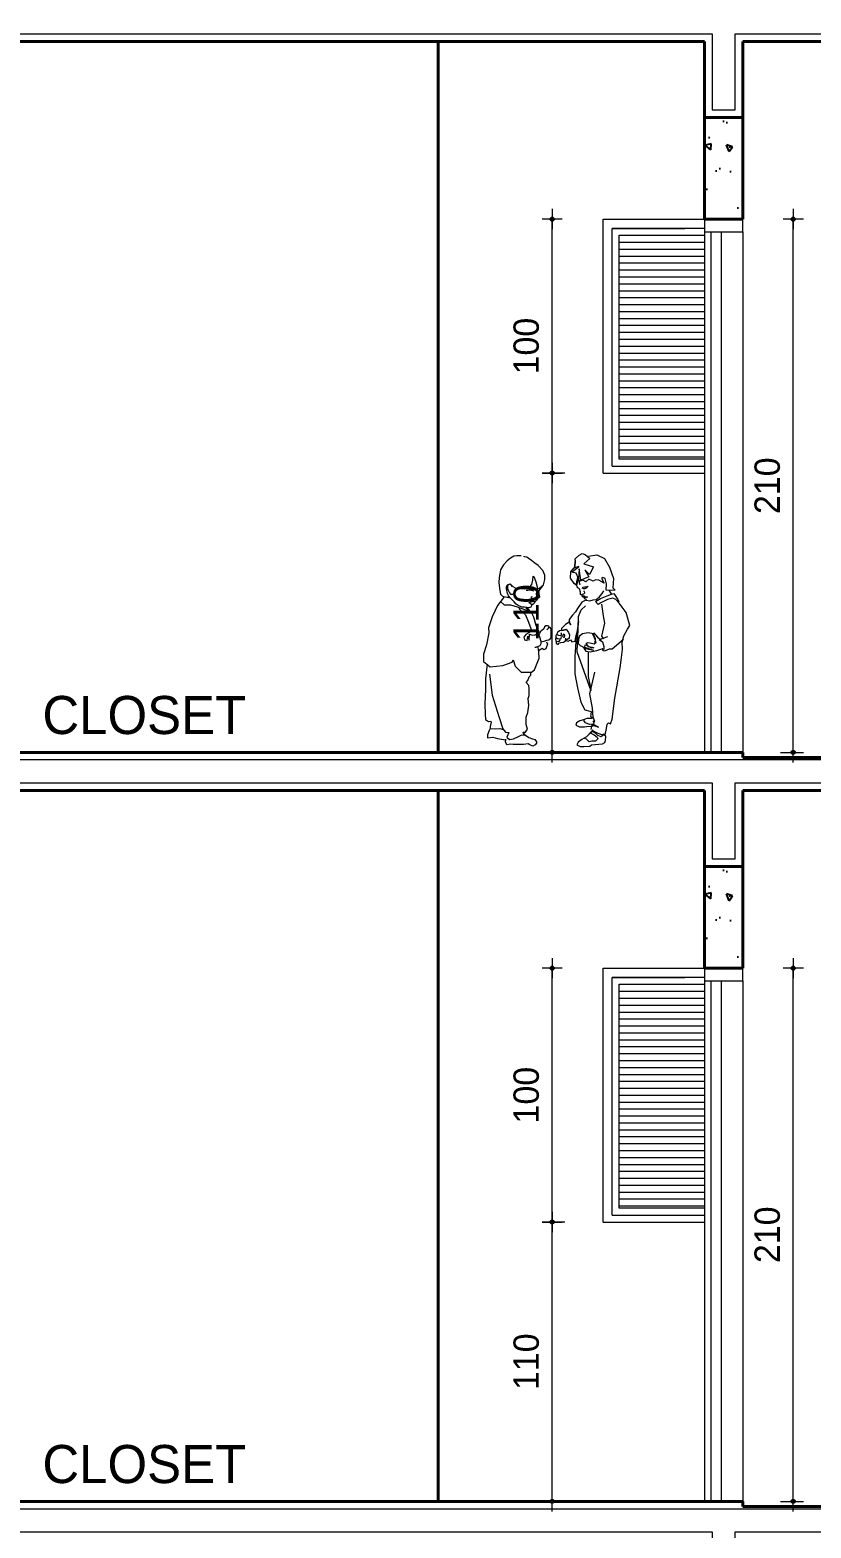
# Model space of a CAD drawing. Header units: millimetres. Extents: x 13204 to 24802, y 21209 to 40694.
# Drawn here: x 14461 to 14769, y 29468 to 30058 of the extents above; entities that cross this region are included whole.
import ezdxf

# ---------------------------------------------------------------- set-up
doc = ezdxf.new("R2010")
doc.units = ezdxf.units.MM
for name, color, linetype, lineweight in [('COTAS', 30, 'Continuous', 5), ('Esquadrias', 2, 'Continuous', 20), ('Hachura', 8, 'Continuous', 0), ('Meia Parede', 11, 'Continuous', 40), ('Moveis', 6, 'Continuous', 13), ('PAREDE', 1, 'Continuous', 40), ('Paredes', 1, 'Continuous', 40), ('PISO', 5, 'Continuous', 5), ('TEXTO', 4, 'Continuous', 5), ('Veiculos e pessoas', 245, 'Continuous', 0)]:
    doc.layers.add(name, color=color, linetype=linetype, lineweight=lineweight)
doc.layers.add('HACHURAS', color=8, linetype='Continuous')
doc.styles.add('LANA', font='stylu.ttf')
doc.dimstyles.new('COTA 50', dxfattribs={"dimscale": 0, "dimtxt": 10, "dimasz": 0.5, "dimexe": 1.25, "dimexo": 5, "dimgap": 5, "dimtad": 1, "dimdec": 0, "dimtxsty": 'LANA', "dimblk": 'cota', "dimcen": 2.5, "dimse2": 1, "dimclrd": 256, "dimclre": 256, "dimclrt": 256, "dimaunit": 1, "dimadec": 0, "dimazin": 0, "dimtfac": 1, "dimtdec": 0, "dimtmove": 0, "dimatfit": 3, "dimldrblk": 'DOTSMALL', "dimfxl": 5, "dimfxlon": 1, "dimtzin": 9, "dimlwd": -1, "dimlwe": -1, "dimarcsym": 0})

# ---------------------------------------------------------------- blocks, each defined once
blk = doc.blocks.new('Pes038')
at = {"layer": 'Veiculos e pessoas', "color": 8}
for points in [[(4.8, 743.6), (-11.9, 744.3), (-24.3, 742.3), (-36.4, 734.7), (-49.7, 724.4), (-63.9, 708.7), (-76.2, 688.8), (-78.3, 672.6), (-81.5, 658.2), (-82.9, 639.6), (-81.5, 626.6), (-79.1, 607.4), (-75.7, 593.6), (-68.1, 585.8), (-63.7, 583.3), (-49.9, 581.9), (-43.4, 580.3), (-45.5, 590.2), (-48.9, 595.7), (-53, 614.2), (-53, 622.1), (-47.5, 629.7), (-37.5, 633.8), (-27.6, 623.1), (-18, 618), (-12.8, 612.5), (6.8, 615.5), (16.8, 614.5), (27.7, 615.2), (38, 620.3), (47.7, 630.6), (51.8, 648.8), (52.5, 664.2), (57.3, 655.7), (63.1, 641.9), (67.6, 622), (68.5, 613.4), (78.8, 618.2), (93, 629.8), (98.8, 650.4), (98.8, 668.3), (90.6, 686.8), (72.5, 706.1), (58.7, 714.7), (46.4, 725.3), (32.7, 734.6), (27.5, 738.8), (17.6, 740.5), (17.2, 742.9)], [(-29.9, 623.5), (-34, 630.4), (-39.9, 632.4), (-47.5, 629.7), (-49.2, 619.7), (-48.5, 612.8), (-45, 606), (-41.3, 598.1), (-36.8, 592.6), (-29.3, 592.9), (-27.6, 592.6)], [(55.9, 604.9), (47.2, 607.6), (40.1, 608.3), (31.5, 607.2), (25, 607.2)], [(52.1, 607.9), (46.3, 612.4), (36, 613.4), (25.7, 614.1)], [(80.9, 616.5), (76.1, 609.2), (69.2, 605.8), (65.5, 601.4), (64.4, 594.8), (66.2, 587.3), (68.5, 581.8), (65.5, 578.1), (61.6, 577.4), (56.5, 577), (51.7, 575.6), (47.6, 575), (44.9, 579.1), (46.9, 583.2), (49.7, 583.9)], [(88.7, 626.3), (76.5, 609.2), (73, 605.8), (75.4, 595.9), (76.1, 588.4), (77.1, 581.8), (69.9, 574.2), (65.4, 569.1), (59.6, 562.5)], [(74, 607.6), (78.5, 607.6)], [(-62.1, 583.2), (-87.4, 549), (-108.4, 503.3), (-122.9, 460.1), (-121.5, 440.9), (-130.8, 393.5), (-143.6, 356.2), (-143, 328.3), (-116.9, 306.3), (-67.5, 312.4), (-29.6, 325.4), (-25.8, 335), (-19, 309.2), (4.7, 285.9), (46.2, 286.5), (57.9, 295.4), (76.2, 340.4), (74.4, 366.2), (73.8, 374.6)], [(-76, 564.4), (-62.3, 550.8), (-37.3, 551), (-10.8, 542.8), (22.4, 532), (36.9, 527.9), (23.8, 539.7)], [(46.5, 552), (46.5, 547.5), (42.8, 542), (34.8, 538.9), (27, 540.6), (18.7, 541.3), (7.7, 542.4), (-6.7, 547.9), (-14.6, 553.7), (-22.4, 563.1), (-29.7, 571.3), (-36.8, 577.5), (-44.1, 586.7)], [(-4.6, 536.2), (22.8, 512.1), (34.5, 482.6), (43, 457.9), (42.6, 444.5), (23, 434.2), (15.2, 423.3), (18.2, 412.6), (28.5, 410.5), (31.9, 428.3), (37.1, 411.6), (38.5, 435.6), (49.5, 432.1), (60.1, 433.1), (71.1, 439.7), (77.9, 424.9), (82.7, 408.4), (82.4, 397.8), (78.3, 389.5), (62.5, 383.4), (58.7, 383)], [(27, 540.4), (37.5, 526.9), (47.5, 516.6), (53.7, 503.5), (62.9, 470.9), (75.9, 441.7)], [(35.9, 560.9), (44.8, 563), (49.9, 564.4), (52.7, 565.7), (54.5, 563.3), (56.8, 565.3), (60.8, 561.3), (51.3, 552.7), (47.2, 552.7), (42.1, 555.4), (38, 557.5), (36.2, 560.3)], [(82, 404.9), (96.2, 408.4), (106.5, 411.5), (114.3, 413.8), (121.9, 419.7), (123, 425.5), (123.7, 437.8), (124, 448.1), (123, 457.1), (119.6, 461.2), (114.4, 460.9), (109.3, 455), (106.5, 452), (113.4, 458.8), (116.1, 463.3), (114.4, 466.4), (109.3, 468.8), (102.7, 468.1), (97.2, 464), (94.4, 456.8), (85.2, 448.6), (81.8, 445.4), (77.9, 437.9), (75.2, 434.2)], [(105.4, 405.6), (108.5, 396.7), (105.4, 385.4), (103, 377.5), (94.4, 374), (88.2, 379.2), (75.5, 370.6), (73.1, 376.1), (70.5, 386.5)], [(-129.2, 318), (-135.8, 260.6), (-135.8, 218.4), (-137.7, 160.4), (-136.6, 120.9), (-135, 100), (-122.9, 91), (-113.7, 92.4), (-112.6, 89.2), (-116.5, 72.5), (-116.8, 63.8), (-97.6, 63.1), (-78.7, 64.2), (-64.8, 60.2)], [(-120, 277.5), (-108.4, 195.4), (-82.8, 111.2), (-66.7, 62.8), (-57.1, 49.4), (-44, 48.7), (-51.9, 30.1), (-40.6, 20.2), (-25.5, 23.6), (-5.9, 32.1), (7.5, 39.4), (17.5, 37.6), (12.7, 49), (21.9, 50), (29.5, 61.6), (25.4, 79.5), (24.7, 108.3), (32, 127.5), (35.7, 154.7), (33, 181.9), (36.2, 193.5), (36.2, 222), (34.9, 233), (25.3, 245.7), (31.7, 252.6), (36.6, 267.7), (43.1, 274.1), (43.9, 286.5)], [(-117.1, 64.6), (-120.6, 55.6), (-126.8, 38.5), (-126.8, 26.8), (-105.8, 29.5), (-87.7, 24.7), (-72.2, 21.9), (-56.7, 19.2), (-56.4, 16.1)], [(14, 45.9), (18.8, 40.1), (35.6, 28.4), (50, 22.9), (58.9, 20.4), (66.2, 12.1), (66.2, 6.7), (60.3, -0.9), (51.1, -5.7), (39.7, -0.9), (32.8, 3), (14, 0.9), (0.9, 0.5), (-26.2, 1.3), (-37.2, 2.4), (-51.2, -0.8), (-56, 11.3), (-54.6, 21.9)]]:
    blk.add_lwpolyline(points, dxfattribs=at)
blk = doc.blocks.new('Pes037')
at = {"layer": 'Veiculos e pessoas', "color": 8}
for points in [[(-12.8, 744.6), (20.7, 749.7), (50.8, 735.2), (70.7, 700.2), (86, 656.8), (83.6, 619.5), (92.2, 610.7), (77.5, 608.9), (56.7, 610.5), (58.9, 635.8), (53.5, 656), (43.2, 659.6), (38.7, 658.1), (49.2, 637.9), (27.8, 649.7), (14.6, 650.6), (5.2, 646.1), (-11.3, 653.7), (-23.1, 642.9), (-34.8, 649.1), (-50.8, 644.3), (-46.6, 632.3), (-52.3, 664), (-59.9, 628.7), (-69.5, 636.5), (-83.3, 657.4), (-82.3, 682.1), (-70.6, 697.4), (-64.3, 701.9), (-66.1, 698.3), (-64, 720.2), (-64.8, 734.1), (-48.9, 747.9), (-37.7, 754.9), (-25.4, 751.3), (-7, 735.2), (-30.5, 713.6), (7.4, 702.4), (-8.6, 671.7), (-27.3, 690.4), (-11.9, 662.4), (-43, 649.5), (-49.2, 694.7), (-51.4, 655.8), (-61.3, 677.5), (-77.9, 681.7), (-50.7, 703.1), (-67.3, 698.6), (-63.4, 728.4)], [(-54.7, 665.4), (-60.4, 644.7), (-61.7, 632.1), (-56.9, 622.1), (-49.3, 617), (-45.7, 604), (-45.1, 593.7), (-37.9, 594), (-31, 595.5), (-27.4, 599.1), (-28.2, 604.8), (-31.2, 606.4)], [(-38.1, 587), (-35.8, 587.7), (-29.5, 587.4), (-25.8, 584.3), (-20.4, 583.5), (-16.6, 582.5), (-17.4, 582.3), (-21.4, 581.7), (-25.6, 580.7), (-29.9, 581.2), (-36.7, 583.5), (-38.2, 587.4), (-38.2, 591.3), (-38.2, 594)], [(-29.5, 580.9), (-29.5, 576.9), (-22.8, 575.9), (-21.4, 571.1), (-7.8, 568.7), (5.1, 572), (18.1, 574.1), (30.8, 584), (41.6, 597.5), (48, 607.5)], [(0.7, 59.1), (23.5, 47.2), (42.2, 40.3), (52.4, 40.6), (57.6, 65), (61.5, 81.9), (65.5, 87.3), (73.9, 83.9), (80.6, 102.1), (91.7, 185.2), (111.5, 304.1), (115.4, 335.1), (121.8, 376.4), (119.4, 405), (127, 430.9), (140.6, 456.5), (149.6, 471.3), (135.5, 522.1), (107.6, 558.6), (95.5, 573.4), (83.2, 578.5), (62.4, 574), (36.2, 560.8), (25.3, 554.2), (15.1, 565), (34.4, 576.8), (60.3, 588.5), (78.4, 595.1), (86.5, 596.6), (94.4, 585.2), (103, 573.7), (107.2, 564.7)], [(67.1, 609.7), (74.2, 600.2), (77.8, 593.6)], [(-23.2, 571.4), (-38.9, 563), (-56.4, 538), (-63.9, 525.1), (-75.1, 511.3), (-88.9, 494.4), (-87.7, 480.6), (-82, 473.6), (-88.3, 484.8), (-103.1, 475.4), (-118.5, 459.2), (-119.7, 452), (-101, 457.1), (-92, 444.1), (-88, 434.1), (-88.4, 421.8), (-101.3, 412.2)], [(-65.2, 408.5), (-62.2, 426), (-53.7, 460.1), (-52.4, 506.4), (-41.6, 532.9), (-24.4, 548.6)], [(38.3, 554.8), (45.7, 509.3), (49.9, 480.1), (38.2, 429.1), (46.8, 418.9)], [(-52.2, 487.2), (-60.7, 425.4), (-66.2, 349.5), (-67.1, 280.5), (-56.4, 225.1), (-43.2, 169.3), (-27.3, 138.3), (-7.7, 133.7), (-1.7, 132.3), (-3.2, 120.8), (-4.4, 113.3), (4.9, 107.8), (-1.4, 105.2), (-18.9, 104.2), (-31.8, 99.2), (-46.9, 95), (-60.5, 87.8), (-62.6, 78.7), (-47.9, 72.6), (-28.8, 71.4), (-20.1, 73.5), (-3.5, 74.1), (5.8, 76.5), (6.1, 81.9), (-8.7, 80.7), (-24.3, 88), (-31.6, 96.4), (-27, 101.6)], [(-54, 485), (-58.4, 368.8), (-4.1, 213.4)], [(-141.7, 425.5), (-143.2, 417.3), (-139.9, 408.6), (-132, 409.2), (-127.2, 408.9), (-124.8, 415.5), (-125.4, 417.3)], [(-137.8, 438.7), (-141.7, 430.9), (-141.1, 423.9), (-134.8, 419.7), (-124.5, 419.1), (-120.3, 420), (-118.5, 427.5)], [(-139.6, 409.2), (-140.5, 400.4), (-135.1, 397.2), (-130.6, 397.8), (-130.6, 401.4), (-121.2, 403.8), (-111.6, 405.8), (-103.5, 410.4), (-101.3, 420.9)], [(-103.4, 453.5), (-112.7, 451.3), (-126.3, 449.9), (-135, 444.1), (-139, 435.7), (-131.4, 433), (-122.4, 431.7), (-118.5, 433.5), (-118.8, 439.6), (-121.8, 441.7)], [(-110.9, 437.7), (-114.9, 429.1), (-111.5, 425.1), (-106.7, 425.7), (-105.5, 430.3), (-106.5, 434.1), (-112.7, 434.5)], [(-102.3, 411.8), (-92.6, 410), (-84.2, 414), (-78.8, 406.7), (-65.2, 408.8)], [(13.7, 401.5), (14.3, 418.3), (7.1, 438), (-14.3, 442.5), (-36, 438.6), (-48.6, 429.2), (-51.7, 416.9), (-52.9, 400.3), (-45.3, 392.8), (-31.8, 385.6), (-23.4, 379.6)], [(37.5, 412), (27.3, 421.7), (17, 433.1), (10.1, 440.7), (3.2, 438), (9.5, 424.4), (14, 413.3), (15.8, 402.4), (9.7, 397.6), (-1.4, 399.7), (-15.8, 403.1), (-22.8, 400.3), (-13.4, 388.9), (1.6, 386.2), (8.5, 383.1), (0.7, 382.2), (-10.2, 387.4), (-18.6, 392.8), (-27.3, 393.7), (-28.8, 386.2), (-19.4, 382.8), (-4.7, 378.3), (4, 375.3), (7.3, 372.3), (-10.8, 376.5), (-24.6, 381), (-30.6, 380.8), (-23.4, 370.5), (-6, 367.5), (6.4, 369.9), (20, 372.3), (31.5, 377.1), (45.3, 380.1)], [(61.9, 426.1), (39.4, 418.3), (29.4, 415.9), (42.4, 406.9), (47.2, 387.9), (48.3, 376.5), (41.1, 379.5), (44.4, 372.3), (51.3, 371.1), (69.7, 378.9), (81.1, 379.7), (124.9, 417.3)], [(-2.7, 219.6), (-12.7, 269.6), (-12.2, 368.4)], [(-1.5, 61.1), (1.9, 79.5), (26.3, 71.3), (4.9, 82.2), (10, 86.7), (5.8, 94.9), (12.7, 92.8), (6.1, 110), (2.6, 146.1), (-6.8, 201.5), (12.4, 286.8)], [(2.7, 59.7), (-0.6, 50.6), (-9.9, 42.5), (-21.1, 32.2), (-38.3, 21.8), (-53.6, 11.8), (-58.8, 1), (-46.1, -5.7), (-31.1, -5.1), (-7, -4.8), (-0.4, 0.6), (14.1, 2.7), (28, 3.3), (42.5, 5.1), (51.5, 10.8), (54.8, 18.6), (55.8, 35.2), (50, 41.5), (44.9, 42.7), (37.4, 33.1), (24.7, 38.5), (17.5, 44.8), (8.1, 50.9), (0, 53.3), (-6.6, 48.5), (9.7, 40.4), (21.7, 31.3), (23.8, 24.7), (14.7, 15.9), (0.9, 15.3), (-10.6, 12.7), (-20.8, 23.2), (-27.4, 26.6)]]:
    blk.add_lwpolyline(points, dxfattribs=at)
blk.add_lwpolyline([(-14.1, 625.9), (-17.7, 622), (-22.2, 617.6), (-27, 616), (-30.6, 616), (-37.4, 618.4), (-34.2, 622), (-28.6, 623.8), (-23.7, 623.8)], close=True, dxfattribs=at)
blk = doc.blocks.new('cota')
at = {"layer": 'COTAS'}
blk.add_hatch(color=256, dxfattribs=at).paths.add_polyline_path([(-1.6, 0, 1), (1.6, 0, 1)])
for points in [[(-1.6, 0), (-8, 0)], [(0, 1.6), (0, 8)], [(8, 0), (1.6, 0)], [(0, -8), (0, -1.6)]]:
    blk.add_lwpolyline(points, dxfattribs=at)
blk.add_circle((0, 0), 1.6, dxfattribs=at)
blk = doc.blocks.new('*D952')
at = {"layer": 'COTAS', "transparency": 16777216}
for p, q in [((14666.73, 29479.06), (14666.73, 29588.06)), ((14671.73, 29478.56), (14665.48, 29478.56))]:
    blk.add_line(p, q, dxfattribs=at)
at = {"layer": 'Defpoints', "color": 0, "transparency": 16777216}
for p in [(14666.73, 29588.56), (14686.78, 29588.56), (14726.78, 29478.56)]:
    blk.add_point(p, dxfattribs=at)
at = {"layer": 'COTAS', "transparency": 16777216, "xscale": 0.5, "yscale": 0.5, "zscale": 0.5}
for p, rotation in [((14666.73, 29588.56), 90), ((14666.73, 29478.56), 270)]:
    blk.add_blockref('cota', p, dxfattribs=dict(at, rotation=rotation))
at = {"layer": 'COTAS', "transparency": 16777216, "insert": (14656.55, 29533.56), "char_height": 10, "attachment_point": 5, "rotation": 90, "style": 'LANA'}
blk.add_mtext('110', dxfattribs=at)
blk = doc.blocks.new('_DotSmall')
at = {"layer": 'PAREDE', "color": 0, "const_width": 0.5}
blk.add_lwpolyline([(-0.0625, 0, 1), (0.0625, 0, 1)], format="xyb", close=True, dxfattribs=at)
blk = doc.blocks.new('*D953')
at = {"layer": 'COTAS', "transparency": 16777216}
for p, q in [((14666.73, 29589.06), (14666.73, 29688.06)), ((14671.73, 29588.56), (14665.48, 29588.56))]:
    blk.add_line(p, q, dxfattribs=at)
at = {"layer": 'Defpoints', "color": 0, "transparency": 16777216}
for p in [(14666.73, 29688.56), (14686.78, 29688.56), (14686.78, 29588.56)]:
    blk.add_point(p, dxfattribs=at)
at = {"layer": 'COTAS', "transparency": 16777216, "xscale": 0.5, "yscale": 0.5, "zscale": 0.5}
for p, rotation in [((14666.73, 29688.56), 90), ((14666.73, 29588.56), 270)]:
    blk.add_blockref('cota', p, dxfattribs=dict(at, rotation=rotation))
at = {"layer": 'COTAS', "transparency": 16777216, "insert": (14656.55, 29638.56), "char_height": 10, "attachment_point": 5, "rotation": 90, "style": 'LANA'}
blk.add_mtext('100', dxfattribs=at)
blk = doc.blocks.new('*D954')
at = {"layer": 'COTAS', "transparency": 16777216}
for p, q in [((14761.67, 29479.06), (14761.67, 29688.06)), ((14756.67, 29478.56), (14762.92, 29478.56))]:
    blk.add_line(p, q, dxfattribs=at)
at = {"layer": 'Defpoints', "color": 0, "transparency": 16777216}
for p in [(14741.78, 29688.56), (14761.67, 29688.56), (14726.78, 29478.56)]:
    blk.add_point(p, dxfattribs=at)
at = {"layer": 'COTAS', "transparency": 16777216, "xscale": 0.5, "yscale": 0.5, "zscale": 0.5}
for p, rotation in [((14761.67, 29688.56), 90), ((14761.67, 29478.56), 270)]:
    blk.add_blockref('cota', p, dxfattribs=dict(at, rotation=rotation))
at = {"layer": 'COTAS', "transparency": 16777216, "insert": (14751.49, 29583.56), "char_height": 10, "attachment_point": 5, "rotation": 90, "style": 'LANA'}
blk.add_mtext('210', dxfattribs=at)
blk = doc.blocks.new('*D957')
at = {"layer": 'COTAS', "transparency": 16777216}
for p, q in [((14666.73, 29774.06), (14666.73, 29883.06)), ((14671.73, 29773.56), (14665.48, 29773.56))]:
    blk.add_line(p, q, dxfattribs=at)
at = {"layer": 'Defpoints', "color": 0, "transparency": 16777216}
for p in [(14666.73, 29883.56), (14686.78, 29883.56), (14726.78, 29773.56)]:
    blk.add_point(p, dxfattribs=at)
at = {"layer": 'COTAS', "transparency": 16777216, "xscale": 0.5, "yscale": 0.5, "zscale": 0.5}
for p, rotation in [((14666.73, 29883.56), 90), ((14666.73, 29773.56), 270)]:
    blk.add_blockref('cota', p, dxfattribs=dict(at, rotation=rotation))
at = {"layer": 'COTAS', "transparency": 16777216, "insert": (14656.55, 29828.56), "char_height": 10, "attachment_point": 5, "rotation": 90, "style": 'LANA'}
blk.add_mtext('110', dxfattribs=at)
blk = doc.blocks.new('*D958')
at = {"layer": 'COTAS', "transparency": 16777216}
for p, q in [((14666.73, 29884.06), (14666.73, 29983.06)), ((14671.73, 29883.56), (14665.48, 29883.56))]:
    blk.add_line(p, q, dxfattribs=at)
at = {"layer": 'Defpoints', "color": 0, "transparency": 16777216}
for p in [(14666.73, 29983.56), (14686.78, 29983.56), (14686.78, 29883.56)]:
    blk.add_point(p, dxfattribs=at)
at = {"layer": 'COTAS', "transparency": 16777216, "xscale": 0.5, "yscale": 0.5, "zscale": 0.5}
for p, rotation in [((14666.73, 29983.56), 90), ((14666.73, 29883.56), 270)]:
    blk.add_blockref('cota', p, dxfattribs=dict(at, rotation=rotation))
at = {"layer": 'COTAS', "transparency": 16777216, "insert": (14656.55, 29933.56), "char_height": 10, "attachment_point": 5, "rotation": 90, "style": 'LANA'}
blk.add_mtext('100', dxfattribs=at)
blk = doc.blocks.new('*D959')
at = {"layer": 'COTAS', "transparency": 16777216}
for p, q in [((14761.67, 29774.06), (14761.67, 29983.06)), ((14756.67, 29773.56), (14762.92, 29773.56))]:
    blk.add_line(p, q, dxfattribs=at)
at = {"layer": 'Defpoints', "color": 0, "transparency": 16777216}
for p in [(14741.78, 29983.56), (14761.67, 29983.56), (14726.78, 29773.56)]:
    blk.add_point(p, dxfattribs=at)
at = {"layer": 'COTAS', "transparency": 16777216, "xscale": 0.5, "yscale": 0.5, "zscale": 0.5}
for p, rotation in [((14761.67, 29983.56), 90), ((14761.67, 29773.56), 270)]:
    blk.add_blockref('cota', p, dxfattribs=dict(at, rotation=rotation))
at = {"layer": 'COTAS', "transparency": 16777216, "insert": (14751.49, 29878.56), "char_height": 10, "attachment_point": 5, "rotation": 90, "style": 'LANA'}
blk.add_mtext('210', dxfattribs=at)

msp = doc.modelspace()

# ---------------------------------------------------------------- hatches: boundary and pattern name
at = {"layer": 'Hachura'}
h = msp.add_hatch(dxfattribs=at)
h.set_pattern_fill('_USER', color=256, scale=2.727273, style=0, pattern_type=0)
h.set_pattern_definition([(7e-15, (14678.1434, 29805.382), (0, 2.727273), [])])
h.paths.add_polyline_path([(14726.78, 29889.02), (14726.78, 29977.2), (14693.14, 29977.2), (14693.14, 29889.02)])
h = msp.add_hatch(dxfattribs=at)
h.set_pattern_fill('_USER', color=256, scale=2.727273, style=0, pattern_type=0)
h.set_pattern_definition([(7e-15, (14678.1434, 29510.382), (0, 2.727273), [])])
h.paths.add_polyline_path([(14726.78, 29594.02), (14726.78, 29682.2), (14693.14, 29682.2), (14693.14, 29594.02)])
at = {"layer": 'HACHURAS'}
h = msp.add_hatch(dxfattribs=at)
h.set_pattern_fill('AR-CONC', color=256, scale=0.15, angle=90, style=0)
h.set_pattern_definition([(140, (14726.78, 29983.564), (2.391, 27.328), [2.857, -31.433]), (85, (14726.78, 29983.564), (-28.658, -5.286), [2.286, -25.146]), (190.45, (14726.98, 29985.84), (-26.268, 22.041), [2.429, -26.713]), (136.18, (14719.16, 29983.564), (6.306, 40.662), [4.286, -47.149]), (186.64, (14719.685, 29986.952), (-37.114, 35.61), [3.643, -40.07]), (81.18, (14719.16, 29983.564), (-37.114, 35.61), [3.429, -37.719]), (111, (14721.065, 29987.374), (15.34, 22.742), [2.857, -31.433]), (56, (14721.065, 29987.374), (-27.628, 9.27), [2.286, -25.146]), (161.45, (14722.343, 29989.27), (-12.288, 32.012), [2.428, -26.713]), (127.5, (14726.78, 29983.564), (-12.6833, 0.4633), [0, -24.8412, 0, -25.527, 0, -25.2413]), (97.5, (14726.78, 29983.564), (-15.027, 10.023), [0, -14.5542, 0, -24.2697, 0, -9.6203]), (57.5, (14726.78, 29975.067), (0.8593, 20.3386), [0, -9.525, 0, -29.718, 0, -39.4335]), (47.5, (14726.78, 29971.257), (-3.814, 22.2194), [0, -12.3825, 0, -19.7358, 0, -28.0035])])
h.paths.add_polyline_path([(14726.78, 29983.56), (14741.78, 29983.56), (14741.78, 30023.56), (14726.78, 30023.56)])
h = msp.add_hatch(dxfattribs=at)
h.set_pattern_fill('AR-CONC', color=256, scale=0.15, angle=90, style=0)
h.set_pattern_definition([(140, (14726.78, 29688.564), (2.391, 27.328), [2.857, -31.433]), (85, (14726.78, 29688.564), (-28.658, -5.286), [2.286, -25.146]), (190.45, (14726.98, 29690.84), (-26.268, 22.041), [2.429, -26.713]), (136.18, (14719.16, 29688.564), (6.306, 40.662), [4.286, -47.149]), (186.64, (14719.685, 29691.952), (-37.114, 35.61), [3.643, -40.07]), (81.18, (14719.16, 29688.564), (-37.114, 35.61), [3.429, -37.719]), (111, (14721.065, 29692.374), (15.34, 22.742), [2.857, -31.433]), (56, (14721.065, 29692.374), (-27.628, 9.27), [2.286, -25.146]), (161.45, (14722.343, 29694.27), (-12.288, 32.012), [2.428, -26.713]), (127.5, (14726.78, 29688.564), (-12.6833, 0.4633), [0, -24.8412, 0, -25.527, 0, -25.2413]), (97.5, (14726.78, 29688.564), (-15.027, 10.023), [0, -14.5542, 0, -24.2697, 0, -9.6203]), (57.5, (14726.78, 29680.067), (0.8593, 20.3386), [0, -9.525, 0, -29.718, 0, -39.4335]), (47.5, (14726.78, 29676.257), (-3.814, 22.2194), [0, -12.3825, 0, -19.7358, 0, -28.0035])])
h.paths.add_polyline_path([(14726.78, 29688.56), (14741.78, 29688.56), (14741.78, 29728.56), (14726.78, 29728.56)])

# ---------------------------------------------------------------- linework, layer by layer
at = {"layer": 'Esquadrias'}
for p, q in [((14729.28, 29978.56), (14729.28, 29773.56)), ((14733.28, 29978.56), (14733.28, 29773.56)), ((14729.28, 29683.56), (14729.28, 29478.56)), ((14733.28, 29683.56), (14733.28, 29478.56))]:
    msp.add_line(p, q, dxfattribs=at)
for points in [[(14726.78, 29983.56), (14726.78, 29978.56), (14741.78, 29978.56), (14741.78, 29983.56)], [(14726.78, 29688.56), (14726.78, 29683.56), (14741.78, 29683.56), (14741.78, 29688.56)]]:
    msp.add_lwpolyline(points, dxfattribs=at)
at = {"layer": 'Hachura'}
for p, q in [((14726.78, 29979.93), (14690.42, 29979.93)), ((14690.42, 29886.29), (14690.42, 29979.93)), ((14690.42, 29979.93), (14719.05, 29979.93)), ((14690.42, 29886.29), (14726.78, 29886.29)), ((14690.42, 29886.29), (14726.78, 29886.29)), ((14726.78, 29684.93), (14690.42, 29684.93)), ((14690.42, 29591.29), (14690.42, 29684.93)), ((14690.42, 29684.93), (14719.05, 29684.93)), ((14690.42, 29591.29), (14726.78, 29591.29)), ((14690.42, 29591.29), (14726.78, 29591.29))]:
    msp.add_line(p, q, dxfattribs=at)
for points in [[(14693.14, 29889.02), (14693.14, 29977.2), (14726.78, 29977.2)], [(14726.78, 29889.02), (14693.14, 29889.02)], [(14693.14, 29594.02), (14693.14, 29682.2), (14726.78, 29682.2)], [(14726.78, 29594.02), (14693.14, 29594.02)]]:
    msp.add_lwpolyline(points, dxfattribs=at)
at = {"layer": 'Meia Parede'}
for p, q in [((14621.78, 29773.56), (14621.78, 30053.56)), ((14621.78, 29478.56), (14621.78, 29758.56))]:
    msp.add_line(p, q, dxfattribs=at)
at = {"layer": 'Moveis'}
for p, q in [((14726.78, 29978.56), (14726.78, 29773.56)), ((14741.78, 29978.56), (14741.78, 29773.56)), ((14726.78, 29683.56), (14726.78, 29478.56)), ((14741.78, 29683.56), (14741.78, 29478.56))]:
    msp.add_line(p, q, dxfattribs=at)
at = {"layer": 'Paredes'}
for p, q in [((14356.78, 30053.56), (14726.78, 30053.56)), ((14726.78, 30053.56), (14726.78, 29983.56)), ((14741.78, 30053.56), (14741.78, 29983.56)), ((14741.78, 30053.56), (15054.23, 30053.56)), ((14726.78, 30023.56), (14741.78, 30023.56)), ((14741.78, 29983.56), (14726.78, 29983.56)), ((14206.78, 29773.56), (14741.78, 29773.56)), ((14741.78, 29773.56), (14206.78, 29773.56)), ((14741.78, 29771.56), (14741.78, 29773.56)), ((15069.23, 29771.56), (14741.78, 29771.56)), ((14356.78, 29758.56), (14726.78, 29758.56)), ((14726.78, 29758.56), (14726.78, 29688.56)), ((14741.78, 29758.56), (14741.78, 29688.56)), ((14741.78, 29758.56), (15054.23, 29758.56)), ((14726.78, 29728.56), (14741.78, 29728.56)), ((14741.78, 29688.56), (14726.78, 29688.56)), ((14206.78, 29478.56), (14741.78, 29478.56)), ((14741.78, 29478.56), (14206.78, 29478.56)), ((14741.78, 29476.56), (14741.78, 29478.56)), ((15069.23, 29476.56), (14741.78, 29476.56))]:
    msp.add_line(p, q, dxfattribs=at)
at = {"layer": 'PISO'}
for p, q in [((14686.78, 29883.56), (14686.78, 29983.56)), ((14686.78, 29983.56), (14726.78, 29983.56)), ((14686.78, 29883.56), (14726.78, 29883.56)), ((14719.05, 29886.29), (14726.78, 29886.29)), ((14686.78, 29588.56), (14686.78, 29688.56)), ((14686.78, 29688.56), (14726.78, 29688.56)), ((14686.78, 29588.56), (14726.78, 29588.56)), ((14719.05, 29591.29), (14726.78, 29591.29))]:
    msp.add_line(p, q, dxfattribs=at)
for points in [[(13769.78, 30065.56), (13769.78, 30026.56), (13778.78, 30026.56), (13778.78, 30056.56), (14209.78, 30056.56), (14209.78, 30026.56), (14218.78, 30026.56), (14218.78, 30056.56), (14344.78, 30056.56), (14344.78, 30026.56), (14353.78, 30026.56), (14353.78, 30056.56), (14729.78, 30056.56), (14729.78, 30026.56), (14738.78, 30026.56), (14738.78, 30056.56), (15057.23, 30056.56), (15057.23, 30026.56), (15066.23, 30026.56), (15066.23, 30065.56)], [(13769.78, 29770.56), (13769.78, 29731.56), (13778.78, 29731.56), (13778.78, 29761.56), (14209.78, 29761.56), (14209.78, 29731.56), (14218.78, 29731.56), (14218.78, 29761.56), (14344.78, 29761.56), (14344.78, 29731.56), (14353.78, 29731.56), (14353.78, 29761.56), (14729.78, 29761.56), (14729.78, 29731.56), (14738.78, 29731.56), (14738.78, 29761.56), (15057.23, 29761.56), (15057.23, 29731.56), (15066.23, 29731.56), (15066.23, 29770.56)], [(13769.78, 29475.56), (13769.78, 29436.56), (13778.78, 29436.56), (13778.78, 29466.56), (14209.78, 29466.56), (14209.78, 29436.56), (14218.78, 29436.56), (14218.78, 29466.56), (14344.78, 29466.56), (14344.78, 29436.56), (14353.78, 29436.56), (14353.78, 29466.56), (14729.78, 29466.56), (14729.78, 29436.56), (14738.78, 29436.56), (14738.78, 29466.56), (15057.23, 29466.56), (15057.23, 29436.56), (15066.23, 29436.56), (15066.23, 29475.56)]]:
    msp.add_lwpolyline(points, close=True, dxfattribs=at)
for points in [[(14719.05, 29886.29), (14726.78, 29886.29)], [(14719.05, 29591.29), (14726.78, 29591.29)]]:
    msp.add_lwpolyline(points, dxfattribs=at)

# ---------------------------------------------------------------- block references
at = {"layer": 'Veiculos e pessoas', "color": 1, "xscale": 0.1, "yscale": 0.1, "zscale": 0.1}
for name, p in [('Pes038', (14654, 29776.55)), ('Pes037', (14682.31, 29776.41))]:
    msp.add_blockref(name, p, dxfattribs=at)

# ---------------------------------------------------------------- texts
at = {"layer": 'TEXTO', "char_height": 15, "width": 175.9752, "attachment_point": 5, "style": 'LANA'}
for insert in [(14506.06, 29788.16), (14506.06, 29493.16)]:
    msp.add_mtext('CLOSET', dxfattribs=dict(at, insert=insert))

# ---------------------------------------------------------------- dimensions: what is measured, and where the dimension line sits
at = {"layer": 'COTAS'}
for base, p1, p2, override, picture, middle in [((14666.73, 29983.56), (14686.78, 29883.56), (14686.78, 29983.56), {"dimscale": 1, "dimtmove": 1, "dimarcsym": 2}, '*D958', (14656.55, 29933.56)), ((14761.67, 29983.56), (14726.78, 29773.56), (14741.78, 29983.56), {"dimscale": 1, "dimarcsym": 2}, '*D959', (14751.49, 29878.56)), ((14666.73, 29883.56), (14726.78, 29773.56), (14686.78, 29883.56), {"dimscale": 1, "dimarcsym": 2}, '*D957', (14656.55, 29828.56)), ((14666.73, 29688.56), (14686.78, 29588.56), (14686.78, 29688.56), {"dimscale": 1, "dimtmove": 1, "dimarcsym": 2}, '*D953', (14656.55, 29638.56)), ((14761.67, 29688.56), (14726.78, 29478.56), (14741.78, 29688.56), {"dimscale": 1, "dimarcsym": 2}, '*D954', (14751.49, 29583.56)), ((14666.73, 29588.56), (14726.78, 29478.56), (14686.78, 29588.56), {"dimscale": 1, "dimarcsym": 2}, '*D952', (14656.55, 29533.56))]:
    dim = msp.add_linear_dim(base=base, p1=p1, p2=p2, angle=90, dimstyle='COTA 50', override=override, dxfattribs=at)
    dim.commit()
    dim.dimension.update_dxf_attribs({"geometry": picture, "text_midpoint": middle})

doc.saveas('drawing.dxf')
